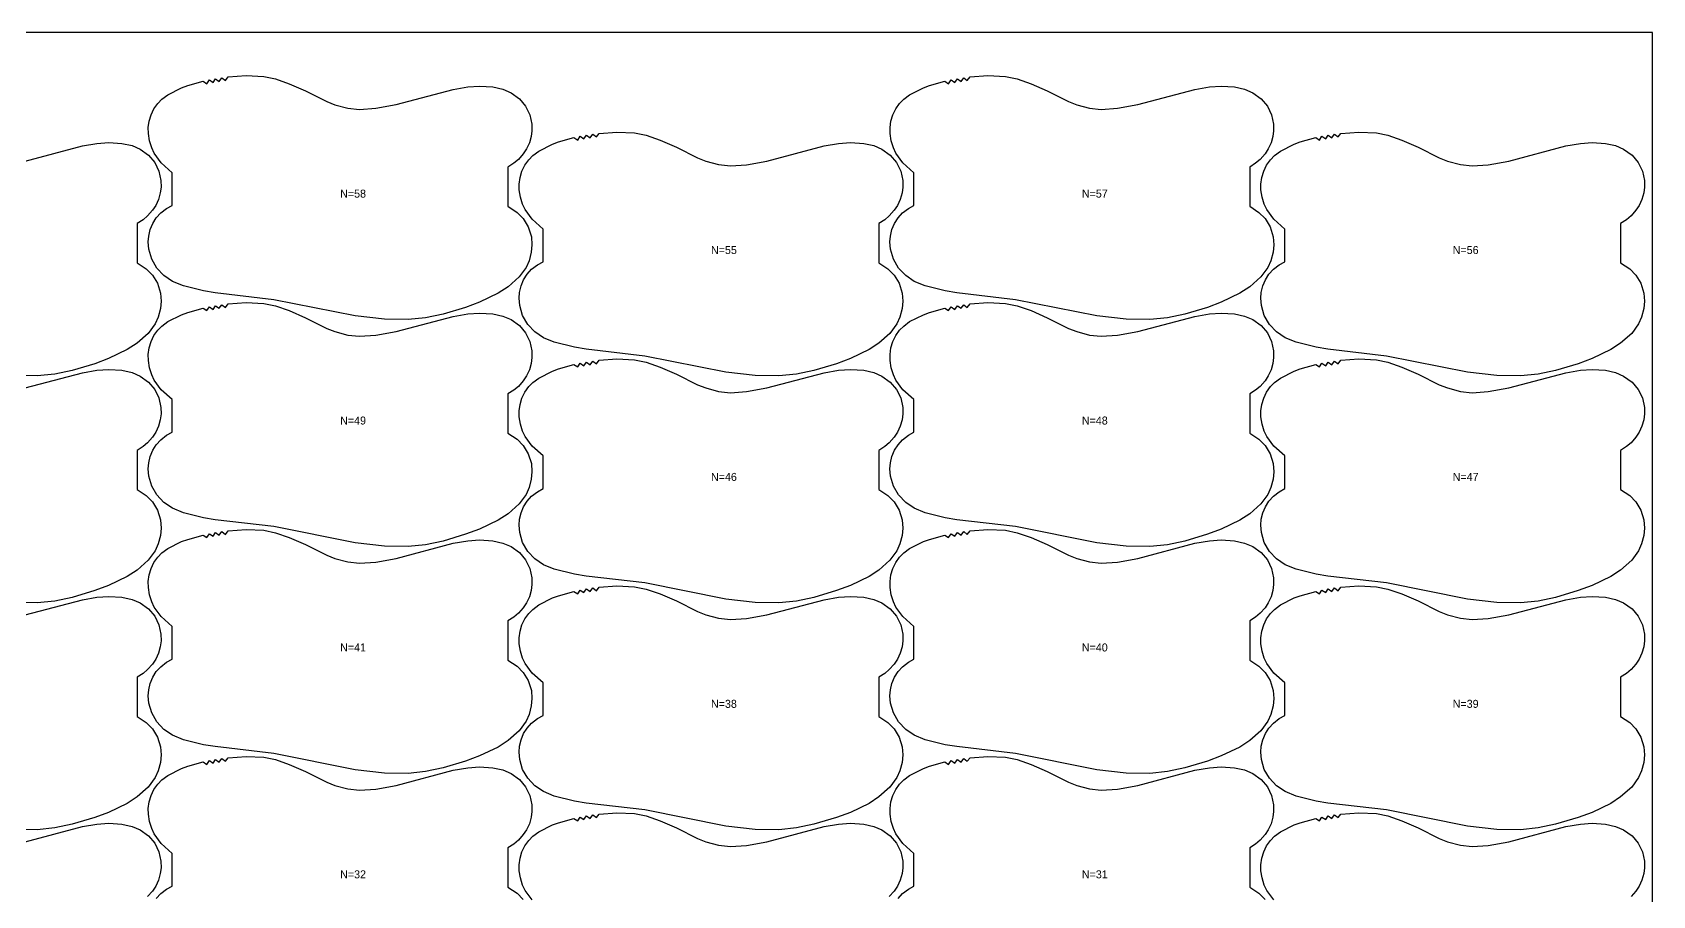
# Model space of a CAD drawing. Header units: inches. Extents: x -54 to 1970, y 0 to 1070.
# Drawn here: x 958 to 1970, y 531 to 1070 of the extents above; entities that cross this region are included whole.
import ezdxf

# ---------------------------------------------------------------- set-up
doc = ezdxf.new("R2010")
doc.units = ezdxf.units.IN

msp = doc.modelspace()

# ---------------------------------------------------------------- linework, layer by layer
at = {"layer": '1'}
for points in [[(0, 0), (1970, 0), (1970, 1070), (0, 1070), (0, 0)], [(1054.889, 1036.7755), (1064.514, 1039.4773), (1066.889, 1037.9631), (1068.423, 1040.3256), (1070.747, 1038.7337), (1072.358, 1041.0446), (1074.633, 1039.381), (1076.312, 1041.647), (1078.553, 1039.932), (1080.278, 1042.1659), (1091.376, 1042.9878), (1102.434, 1042.4703), (1109.66, 1040.9869), (1118.374, 1037.9426), (1128.535, 1033.5329), (1141.718, 1026.8744), (1146.872, 1024.8505), (1154.897, 1022.719), (1162.231, 1021.9127), (1172.352, 1022.5852), (1185.068, 1024.8838), (1220.766, 1034.327), (1229.857, 1035.918), (1237.221, 1036.4164), (1245.511, 1035.9145), (1251.807, 1034.5011), (1256.888, 1032.3197), (1262.131, 1028.5679), (1265.991, 1023.9929), (1268.606, 1018.6103), (1269.857, 1012.7553), (1269.921, 1008.6049), (1269.444, 1004.9441), (1268.315, 1000.9515), (1266.568, 997.1884), (1264.549, 994.098), (1261.495, 990.6431), (1258.684, 988.2507), (1254.972, 985.8727), (1254.972, 961.3749), (1260.674, 957.6044), (1264.547, 953.6696), (1267.656, 948.549), (1269.571, 942.3958), (1269.972, 937.3423), (1269.548, 932.7502), (1268.13, 927.4006), (1266.234, 923.1944), (1261.905, 917.2399), (1255.015, 911.1106), (1248.839, 907.0729), (1237.171, 901.5177), (1228.535, 898.2653), (1214.381, 894.0509), (1203.548, 891.7425), (1192.536, 890.606), (1177.772, 890.8541), (1159.427, 892.895), (1108.736, 903.0394), (1072.061, 907.3285), (1064.774, 908.5191), (1052.245, 911.6815), (1045.419, 914.4627), (1040.085, 918.0925), (1035.662, 922.7874), (1032.412, 928.3568), (1030.602, 934.542), (1030.24, 939.1403), (1030.521, 942.8191), (1031.46, 946.8615), (1033.057, 950.6908), (1035.286, 954.19), (1038.08, 957.2573), (1041.734, 960.069), (1045.24, 961.9618), (1045.24, 982.3899), (1038.306, 988.5505), (1033.977, 994.505), (1032.409, 997.847), (1031.03, 1002.2514), (1030.323, 1006.808), (1030.276, 1010.4991), (1030.818, 1014.6118), (1032.015, 1018.5842), (1033.84, 1022.3144), (1036.248, 1025.6956), (1038.834, 1028.3194), (1042.53, 1031.0815), (1051.128, 1035.4165), (1054.889, 1036.7755)], [(1518.241, 1036.7755), (1527.866, 1039.4773), (1530.241, 1037.9631), (1531.775, 1040.3256), (1534.099, 1038.7337), (1535.71, 1041.0446), (1537.985, 1039.381), (1539.664, 1041.647), (1541.905, 1039.932), (1543.63, 1042.1659), (1554.728, 1042.9878), (1565.786, 1042.4703), (1573.012, 1040.9869), (1581.726, 1037.9426), (1591.887, 1033.5329), (1605.07, 1026.8744), (1610.224, 1024.8505), (1618.249, 1022.719), (1625.583, 1021.9127), (1635.704, 1022.5852), (1648.42, 1024.8838), (1684.118, 1034.327), (1693.209, 1035.918), (1700.573, 1036.4164), (1708.863, 1035.9145), (1715.159, 1034.5011), (1720.24, 1032.3197), (1725.483, 1028.5679), (1729.343, 1023.9929), (1731.958, 1018.6103), (1733.209, 1012.7553), (1733.273, 1008.6049), (1732.796, 1004.9441), (1731.667, 1000.9515), (1729.92, 997.1884), (1727.901, 994.098), (1724.847, 990.6431), (1722.036, 988.2507), (1718.324, 985.8727), (1718.324, 961.3749), (1724.026, 957.6044), (1727.899, 953.6696), (1731.008, 948.549), (1732.923, 942.3958), (1733.324, 937.3423), (1732.9, 932.7502), (1731.482, 927.4006), (1729.586, 923.1944), (1725.257, 917.2399), (1718.367, 911.1106), (1712.191, 907.0729), (1700.523, 901.5177), (1691.887, 898.2653), (1677.733, 894.0509), (1666.9, 891.7425), (1655.888, 890.606), (1641.124, 890.8541), (1622.779, 892.895), (1572.088, 903.0394), (1535.413, 907.3285), (1528.126, 908.5191), (1515.597, 911.6815), (1508.771, 914.4627), (1503.437, 918.0925), (1499.015, 922.7874), (1495.765, 928.3568), (1493.954, 934.542), (1493.592, 939.1403), (1493.873, 942.8191), (1494.812, 946.8615), (1496.409, 950.6908), (1498.638, 954.19), (1501.432, 957.2573), (1505.086, 960.069), (1508.592, 961.9618), (1508.592, 982.3899), (1501.658, 988.5505), (1497.329, 994.505), (1495.761, 997.847), (1494.382, 1002.2514), (1493.675, 1006.808), (1493.628, 1010.4991), (1494.17, 1014.6118), (1495.367, 1018.5842), (1497.192, 1022.3144), (1499.6, 1025.6956), (1502.186, 1028.3194), (1505.882, 1031.0815), (1514.48, 1035.4165), (1518.241, 1036.7755)], [(1286.565, 1001.5555), (1296.19, 1004.2573), (1298.565, 1002.7431), (1300.099, 1005.1056), (1302.423, 1003.5137), (1304.034, 1005.8246), (1306.309, 1004.161), (1307.988, 1006.427), (1310.229, 1004.712), (1311.954, 1006.9459), (1323.052, 1007.7678), (1334.11, 1007.2503), (1341.336, 1005.7669), (1350.05, 1002.7226), (1360.211, 998.3129), (1373.394, 991.6544), (1378.548, 989.6305), (1386.573, 987.499), (1393.907, 986.6927), (1404.028, 987.3652), (1416.744, 989.6638), (1452.442, 999.107), (1461.533, 1000.698), (1468.897, 1001.1964), (1477.187, 1000.6945), (1483.483, 999.2811), (1488.564, 997.0997), (1493.807, 993.3479), (1497.667, 988.7729), (1500.282, 983.3903), (1501.533, 977.5353), (1501.597, 973.3849), (1501.12, 969.7241), (1499.991, 965.7315), (1498.244, 961.9684), (1496.225, 958.878), (1493.171, 955.4231), (1490.36, 953.0307), (1486.648, 950.6527), (1486.648, 926.1549), (1492.35, 922.3844), (1496.223, 918.4496), (1499.332, 913.329), (1501.247, 907.1758), (1501.648, 902.1223), (1501.224, 897.5302), (1499.806, 892.1806), (1497.91, 887.9744), (1493.581, 882.0199), (1486.691, 875.8906), (1480.515, 871.8529), (1468.847, 866.2977), (1460.211, 863.0453), (1446.057, 858.8309), (1435.224, 856.5225), (1424.212, 855.386), (1409.448, 855.6341), (1391.103, 857.675), (1340.412, 867.8194), (1303.737, 872.1085), (1296.45, 873.2991), (1283.921, 876.4615), (1277.095, 879.2427), (1271.761, 882.8725), (1267.339, 887.5674), (1264.089, 893.1368), (1262.278, 899.322), (1261.916, 903.9203), (1262.197, 907.5991), (1263.136, 911.6415), (1264.733, 915.4708), (1266.962, 918.97), (1269.756, 922.0373), (1273.41, 924.849), (1276.916, 926.7418), (1276.916, 947.1699), (1269.982, 953.3305), (1265.653, 959.285), (1264.085, 962.627), (1262.706, 967.0314), (1261.999, 971.588), (1261.952, 975.2791), (1262.494, 979.3918), (1263.691, 983.3642), (1265.516, 987.0944), (1267.924, 990.4756), (1270.51, 993.0994), (1274.206, 995.8615), (1282.804, 1000.1965), (1286.565, 1001.5555)], [(1749.917, 1001.5555), (1759.542, 1004.2573), (1761.917, 1002.7431), (1763.451, 1005.1056), (1765.775, 1003.5137), (1767.386, 1005.8246), (1769.661, 1004.161), (1771.34, 1006.427), (1773.581, 1004.712), (1775.306, 1006.9459), (1786.404, 1007.7678), (1797.462, 1007.2503), (1804.688, 1005.7669), (1813.402, 1002.7226), (1823.563, 998.3129), (1836.746, 991.6544), (1841.9, 989.6305), (1849.925, 987.499), (1857.259, 986.6927), (1867.38, 987.3652), (1880.096, 989.6638), (1915.794, 999.107), (1924.885, 1000.698), (1932.249, 1001.1964), (1940.539, 1000.6945), (1946.835, 999.2811), (1951.916, 997.0997), (1957.159, 993.3479), (1961.019, 988.7729), (1963.634, 983.3903), (1964.885, 977.5353), (1964.949, 973.3849), (1964.472, 969.7241), (1963.343, 965.7315), (1961.596, 961.9684), (1959.577, 958.878), (1956.523, 955.4231), (1953.712, 953.0307), (1950, 950.6527), (1950, 926.1549), (1955.702, 922.3844), (1959.575, 918.4496), (1962.684, 913.329), (1964.599, 907.1758), (1965, 902.1223), (1964.576, 897.5302), (1963.158, 892.1806), (1961.262, 887.9744), (1956.933, 882.0199), (1950.043, 875.8906), (1943.867, 871.8529), (1932.199, 866.2977), (1923.563, 863.0453), (1909.409, 858.8309), (1898.576, 856.5225), (1887.564, 855.386), (1872.8, 855.6341), (1854.455, 857.675), (1803.764, 867.8194), (1767.089, 872.1085), (1759.802, 873.2991), (1747.273, 876.4615), (1740.447, 879.2427), (1735.113, 882.8725), (1730.691, 887.5674), (1727.441, 893.1368), (1725.63, 899.322), (1725.268, 903.9203), (1725.549, 907.5991), (1726.488, 911.6415), (1728.085, 915.4708), (1730.314, 918.97), (1733.108, 922.0373), (1736.762, 924.849), (1740.268, 926.7418), (1740.268, 947.1699), (1733.334, 953.3305), (1729.005, 959.285), (1727.437, 962.627), (1726.058, 967.0314), (1725.351, 971.588), (1725.304, 975.2791), (1725.846, 979.3918), (1727.043, 983.3642), (1728.868, 987.0944), (1731.276, 990.4756), (1733.862, 993.0994), (1737.558, 995.8615), (1746.156, 1000.1965), (1749.917, 1001.5555)], [(1054.889, 895.0445), (1064.514, 897.7463), (1066.889, 896.2321), (1068.423, 898.5946), (1070.747, 897.0027), (1072.358, 899.3136), (1074.633, 897.65), (1076.312, 899.916), (1078.553, 898.201), (1080.278, 900.4349), (1091.376, 901.2568), (1102.434, 900.7393), (1109.66, 899.2559), (1118.374, 896.2116), (1128.535, 891.8019), (1141.718, 885.1434), (1146.872, 883.1195), (1154.897, 880.988), (1162.231, 880.1817), (1172.352, 880.8542), (1185.068, 883.1528), (1220.766, 892.596), (1229.857, 894.187), (1237.221, 894.6854), (1245.511, 894.1835), (1251.807, 892.7701), (1256.888, 890.5887), (1262.131, 886.8369), (1265.991, 882.2619), (1268.606, 876.8793), (1269.857, 871.0243), (1269.921, 866.8739), (1269.444, 863.2131), (1268.315, 859.2205), (1266.568, 855.4574), (1264.549, 852.367), (1261.495, 848.9121), (1258.684, 846.5197), (1254.972, 844.1417), (1254.972, 819.6439), (1260.674, 815.8734), (1264.547, 811.9386), (1267.656, 806.818), (1269.571, 800.6648), (1269.972, 795.6113), (1269.548, 791.0192), (1268.13, 785.6696), (1266.234, 781.4634), (1261.905, 775.5089), (1255.015, 769.3796), (1248.839, 765.3419), (1237.171, 759.7867), (1228.535, 756.5343), (1214.381, 752.3199), (1203.548, 750.0115), (1192.536, 748.875), (1177.772, 749.1231), (1159.427, 751.164), (1108.736, 761.3084), (1072.061, 765.5975), (1064.774, 766.7881), (1052.245, 769.9505), (1045.419, 772.7317), (1040.085, 776.3615), (1035.662, 781.0564), (1032.412, 786.6258), (1030.602, 792.811), (1030.24, 797.4093), (1030.521, 801.0881), (1031.46, 805.1305), (1033.057, 808.9598), (1035.286, 812.459), (1038.08, 815.5263), (1041.734, 818.338), (1045.24, 820.2308), (1045.24, 840.6589), (1038.306, 846.8195), (1033.977, 852.774), (1032.409, 856.116), (1031.03, 860.5204), (1030.323, 865.077), (1030.276, 868.7681), (1030.818, 872.8808), (1032.015, 876.8532), (1033.84, 880.5834), (1036.248, 883.9646), (1038.834, 886.5884), (1042.53, 889.3505), (1051.128, 893.6855), (1054.889, 895.0445)], [(1518.241, 895.0445), (1527.866, 897.7463), (1530.241, 896.2321), (1531.775, 898.5946), (1534.099, 897.0027), (1535.71, 899.3136), (1537.985, 897.65), (1539.664, 899.916), (1541.905, 898.201), (1543.63, 900.4349), (1554.728, 901.2568), (1565.786, 900.7393), (1573.012, 899.2559), (1581.726, 896.2116), (1591.887, 891.8019), (1605.07, 885.1434), (1610.224, 883.1195), (1618.249, 880.988), (1625.583, 880.1817), (1635.704, 880.8542), (1648.42, 883.1528), (1684.118, 892.596), (1693.209, 894.187), (1700.573, 894.6854), (1708.863, 894.1835), (1715.159, 892.7701), (1720.24, 890.5887), (1725.483, 886.8369), (1729.343, 882.2619), (1731.958, 876.8793), (1733.209, 871.0243), (1733.273, 866.8739), (1732.796, 863.2131), (1731.667, 859.2205), (1729.92, 855.4574), (1727.901, 852.367), (1724.847, 848.9121), (1722.036, 846.5197), (1718.324, 844.1417), (1718.324, 819.6439), (1724.026, 815.8734), (1727.899, 811.9386), (1731.008, 806.818), (1732.923, 800.6648), (1733.324, 795.6113), (1732.9, 791.0192), (1731.482, 785.6696), (1729.586, 781.4634), (1725.257, 775.5089), (1718.367, 769.3796), (1712.191, 765.3419), (1700.523, 759.7867), (1691.887, 756.5343), (1677.733, 752.3199), (1666.9, 750.0115), (1655.888, 748.875), (1641.124, 749.1231), (1622.779, 751.164), (1572.088, 761.3084), (1535.413, 765.5975), (1528.126, 766.7881), (1515.597, 769.9505), (1508.771, 772.7317), (1503.437, 776.3615), (1499.015, 781.0564), (1495.765, 786.6258), (1493.954, 792.811), (1493.592, 797.4093), (1493.873, 801.0881), (1494.812, 805.1305), (1496.409, 808.9598), (1498.638, 812.459), (1501.432, 815.5263), (1505.086, 818.338), (1508.592, 820.2308), (1508.592, 840.6589), (1501.658, 846.8195), (1497.329, 852.774), (1495.761, 856.116), (1494.382, 860.5204), (1493.675, 865.077), (1493.628, 868.7681), (1494.17, 872.8808), (1495.367, 876.8532), (1497.192, 880.5834), (1499.6, 883.9646), (1502.186, 886.5884), (1505.882, 889.3505), (1514.48, 893.6855), (1518.241, 895.0445)], [(1286.565, 859.8245), (1296.19, 862.5263), (1298.565, 861.0121), (1300.099, 863.3746), (1302.423, 861.7827), (1304.034, 864.0936), (1306.309, 862.43), (1307.988, 864.696), (1310.229, 862.981), (1311.954, 865.2149), (1323.052, 866.0368), (1334.11, 865.5193), (1341.336, 864.0359), (1350.05, 860.9916), (1360.211, 856.5819), (1373.394, 849.9234), (1378.548, 847.8995), (1386.573, 845.768), (1393.907, 844.9617), (1404.028, 845.6342), (1416.744, 847.9328), (1452.442, 857.376), (1461.533, 858.967), (1468.897, 859.4654), (1477.187, 858.9635), (1483.483, 857.5501), (1488.564, 855.3687), (1493.807, 851.6169), (1497.667, 847.0419), (1500.282, 841.6593), (1501.533, 835.8043), (1501.597, 831.6539), (1501.12, 827.9931), (1499.991, 824.0005), (1498.244, 820.2374), (1496.225, 817.147), (1493.171, 813.6921), (1490.36, 811.2997), (1486.648, 808.9217), (1486.648, 784.4239), (1492.35, 780.6534), (1496.223, 776.7186), (1499.332, 771.598), (1501.247, 765.4448), (1501.648, 760.3913), (1501.224, 755.7992), (1499.806, 750.4496), (1497.91, 746.2434), (1493.581, 740.2889), (1486.691, 734.1596), (1480.515, 730.1219), (1468.847, 724.5667), (1460.211, 721.3143), (1446.057, 717.0999), (1435.224, 714.7915), (1424.212, 713.655), (1409.448, 713.9031), (1391.103, 715.944), (1340.412, 726.0884), (1303.737, 730.3775), (1296.45, 731.5681), (1283.921, 734.7305), (1277.095, 737.5117), (1271.761, 741.1415), (1267.339, 745.8364), (1264.089, 751.4058), (1262.278, 757.591), (1261.916, 762.1893), (1262.197, 765.8681), (1263.136, 769.9105), (1264.733, 773.7398), (1266.962, 777.239), (1269.756, 780.3063), (1273.41, 783.118), (1276.916, 785.0108), (1276.916, 805.4389), (1269.982, 811.5995), (1265.653, 817.554), (1264.085, 820.896), (1262.706, 825.3004), (1261.999, 829.857), (1261.952, 833.5481), (1262.494, 837.6608), (1263.691, 841.6332), (1265.516, 845.3634), (1267.924, 848.7446), (1270.51, 851.3684), (1274.206, 854.1305), (1282.804, 858.4655), (1286.565, 859.8245)], [(1749.917, 859.8245), (1759.542, 862.5263), (1761.917, 861.0121), (1763.451, 863.3746), (1765.775, 861.7827), (1767.386, 864.0936), (1769.661, 862.43), (1771.34, 864.696), (1773.581, 862.981), (1775.306, 865.2149), (1786.404, 866.0368), (1797.462, 865.5193), (1804.688, 864.0359), (1813.402, 860.9916), (1823.563, 856.5819), (1836.746, 849.9234), (1841.9, 847.8995), (1849.925, 845.768), (1857.259, 844.9617), (1867.38, 845.6342), (1880.096, 847.9328), (1915.794, 857.376), (1924.885, 858.967), (1932.249, 859.4654), (1940.539, 858.9635), (1946.835, 857.5501), (1951.916, 855.3687), (1957.159, 851.6169), (1961.019, 847.0419), (1963.634, 841.6593), (1964.885, 835.8043), (1964.949, 831.6539), (1964.472, 827.9931), (1963.343, 824.0005), (1961.596, 820.2374), (1959.577, 817.147), (1956.523, 813.6921), (1953.712, 811.2997), (1950, 808.9217), (1950, 784.4239), (1955.702, 780.6534), (1959.575, 776.7186), (1962.684, 771.598), (1964.599, 765.4448), (1965, 760.3913), (1964.576, 755.7992), (1963.158, 750.4496), (1961.262, 746.2434), (1956.933, 740.2889), (1950.043, 734.1596), (1943.867, 730.1219), (1932.199, 724.5667), (1923.563, 721.3143), (1909.409, 717.0999), (1898.576, 714.7915), (1887.564, 713.655), (1872.8, 713.9031), (1854.455, 715.944), (1803.764, 726.0884), (1767.089, 730.3775), (1759.802, 731.5681), (1747.273, 734.7305), (1740.447, 737.5117), (1735.113, 741.1415), (1730.691, 745.8364), (1727.441, 751.4058), (1725.63, 757.591), (1725.268, 762.1893), (1725.549, 765.8681), (1726.488, 769.9105), (1728.085, 773.7398), (1730.314, 777.239), (1733.108, 780.3063), (1736.762, 783.118), (1740.268, 785.0108), (1740.268, 805.4389), (1733.334, 811.5995), (1729.005, 817.554), (1727.437, 820.896), (1726.058, 825.3004), (1725.351, 829.857), (1725.304, 833.5481), (1725.846, 837.6608), (1727.043, 841.6332), (1728.868, 845.3634), (1731.276, 848.7446), (1733.862, 851.3684), (1737.558, 854.1305), (1746.156, 858.4655), (1749.917, 859.8245)], [(1054.889, 753.3135), (1064.514, 756.0153), (1066.889, 754.5011), (1068.423, 756.8636), (1070.747, 755.2717), (1072.358, 757.5826), (1074.633, 755.919), (1076.312, 758.185), (1078.553, 756.47), (1080.278, 758.7039), (1091.376, 759.5258), (1102.434, 759.0083), (1109.66, 757.5249), (1118.374, 754.4806), (1128.535, 750.0709), (1141.718, 743.4124), (1146.872, 741.3885), (1154.897, 739.257), (1162.231, 738.4507), (1172.352, 739.1232), (1185.068, 741.4218), (1220.766, 750.865), (1229.857, 752.456), (1237.221, 752.9544), (1245.511, 752.4525), (1251.807, 751.0391), (1256.888, 748.8577), (1262.131, 745.1059), (1265.991, 740.5309), (1268.606, 735.1483), (1269.857, 729.2933), (1269.921, 725.1429), (1269.444, 721.4821), (1268.315, 717.4895), (1266.568, 713.7264), (1264.549, 710.636), (1261.495, 707.1811), (1258.684, 704.7887), (1254.972, 702.4107), (1254.972, 677.9129), (1260.674, 674.1424), (1264.547, 670.2076), (1267.656, 665.087), (1269.571, 658.9338), (1269.972, 653.8803), (1269.548, 649.2882), (1268.13, 643.9386), (1266.234, 639.7324), (1261.905, 633.7779), (1255.015, 627.6486), (1248.839, 623.6109), (1237.171, 618.0557), (1228.535, 614.8033), (1214.381, 610.5889), (1203.548, 608.2805), (1192.536, 607.144), (1177.772, 607.3921), (1159.427, 609.433), (1108.736, 619.5774), (1072.061, 623.8665), (1064.774, 625.0571), (1052.245, 628.2195), (1045.419, 631.0007), (1040.085, 634.6305), (1035.662, 639.3254), (1032.412, 644.8948), (1030.602, 651.08), (1030.24, 655.6783), (1030.521, 659.3571), (1031.46, 663.3995), (1033.057, 667.2288), (1035.286, 670.728), (1038.08, 673.7953), (1041.734, 676.607), (1045.24, 678.4998), (1045.24, 698.9279), (1038.306, 705.0885), (1033.977, 711.043), (1032.409, 714.385), (1031.03, 718.7894), (1030.323, 723.346), (1030.276, 727.0371), (1030.818, 731.1498), (1032.015, 735.1222), (1033.84, 738.8524), (1036.248, 742.2336), (1038.834, 744.8574), (1042.53, 747.6195), (1051.128, 751.9545), (1054.889, 753.3135)], [(1518.241, 753.3135), (1527.866, 756.0153), (1530.241, 754.5011), (1531.775, 756.8636), (1534.099, 755.2717), (1535.71, 757.5826), (1537.985, 755.919), (1539.664, 758.185), (1541.905, 756.47), (1543.63, 758.7039), (1554.728, 759.5258), (1565.786, 759.0083), (1573.012, 757.5249), (1581.726, 754.4806), (1591.887, 750.0709), (1605.07, 743.4124), (1610.224, 741.3885), (1618.249, 739.257), (1625.583, 738.4507), (1635.704, 739.1232), (1648.42, 741.4218), (1684.118, 750.865), (1693.209, 752.456), (1700.573, 752.9544), (1708.863, 752.4525), (1715.159, 751.0391), (1720.24, 748.8577), (1725.483, 745.1059), (1729.343, 740.5309), (1731.958, 735.1483), (1733.209, 729.2933), (1733.273, 725.1429), (1732.796, 721.4821), (1731.667, 717.4895), (1729.92, 713.7264), (1727.901, 710.636), (1724.847, 707.1811), (1722.036, 704.7887), (1718.324, 702.4107), (1718.324, 677.9129), (1724.026, 674.1424), (1727.899, 670.2076), (1731.008, 665.087), (1732.923, 658.9338), (1733.324, 653.8803), (1732.9, 649.2882), (1731.482, 643.9386), (1729.586, 639.7324), (1725.257, 633.7779), (1718.367, 627.6486), (1712.191, 623.6109), (1700.523, 618.0557), (1691.887, 614.8033), (1677.733, 610.5889), (1666.9, 608.2805), (1655.888, 607.144), (1641.124, 607.3921), (1622.779, 609.433), (1572.088, 619.5774), (1535.413, 623.8665), (1528.126, 625.0571), (1515.597, 628.2195), (1508.771, 631.0007), (1503.437, 634.6305), (1499.015, 639.3254), (1495.765, 644.8948), (1493.954, 651.08), (1493.592, 655.6783), (1493.873, 659.3571), (1494.812, 663.3995), (1496.409, 667.2288), (1498.638, 670.728), (1501.432, 673.7953), (1505.086, 676.607), (1508.592, 678.4998), (1508.592, 698.9279), (1501.658, 705.0885), (1497.329, 711.043), (1495.761, 714.385), (1494.382, 718.7894), (1493.675, 723.346), (1493.628, 727.0371), (1494.17, 731.1498), (1495.367, 735.1222), (1497.192, 738.8524), (1499.6, 742.2336), (1502.186, 744.8574), (1505.882, 747.6195), (1514.48, 751.9545), (1518.241, 753.3135)], [(1286.565, 718.0935), (1296.19, 720.7953), (1298.565, 719.2811), (1300.099, 721.6436), (1302.423, 720.0517), (1304.034, 722.3626), (1306.309, 720.699), (1307.988, 722.965), (1310.229, 721.25), (1311.954, 723.4839), (1323.052, 724.3058), (1334.11, 723.7883), (1341.336, 722.3049), (1350.05, 719.2606), (1360.211, 714.8509), (1373.394, 708.1924), (1378.548, 706.1685), (1386.573, 704.037), (1393.907, 703.2307), (1404.028, 703.9032), (1416.744, 706.2018), (1452.442, 715.645), (1461.533, 717.236), (1468.897, 717.7344), (1477.187, 717.2325), (1483.483, 715.8191), (1488.564, 713.6377), (1493.807, 709.8859), (1497.667, 705.3109), (1500.282, 699.9283), (1501.533, 694.0733), (1501.597, 689.9229), (1501.12, 686.2621), (1499.991, 682.2695), (1498.244, 678.5064), (1496.225, 675.416), (1493.171, 671.9611), (1490.36, 669.5687), (1486.648, 667.1907), (1486.648, 642.6929), (1492.35, 638.9224), (1496.223, 634.9876), (1499.332, 629.867), (1501.247, 623.7138), (1501.648, 618.6603), (1501.224, 614.0682), (1499.806, 608.7186), (1497.91, 604.5124), (1493.581, 598.5579), (1486.691, 592.4286), (1480.515, 588.3909), (1468.847, 582.8357), (1460.211, 579.5833), (1446.057, 575.3689), (1435.224, 573.0605), (1424.212, 571.924), (1409.448, 572.1721), (1391.103, 574.213), (1340.412, 584.3574), (1303.737, 588.6465), (1296.45, 589.8371), (1283.921, 592.9995), (1277.095, 595.7807), (1271.761, 599.4105), (1267.339, 604.1054), (1264.089, 609.6748), (1262.278, 615.86), (1261.916, 620.4583), (1262.197, 624.1371), (1263.136, 628.1795), (1264.733, 632.0088), (1266.962, 635.508), (1269.756, 638.5753), (1273.41, 641.387), (1276.916, 643.2798), (1276.916, 663.7079), (1269.982, 669.8685), (1265.653, 675.823), (1264.085, 679.165), (1262.706, 683.5694), (1261.999, 688.126), (1261.952, 691.8171), (1262.494, 695.9298), (1263.691, 699.9022), (1265.516, 703.6324), (1267.924, 707.0136), (1270.51, 709.6374), (1274.206, 712.3995), (1282.804, 716.7345), (1286.565, 718.0935)], [(1749.917, 718.0935), (1759.542, 720.7953), (1761.917, 719.2811), (1763.451, 721.6436), (1765.775, 720.0517), (1767.386, 722.3626), (1769.661, 720.699), (1771.34, 722.965), (1773.581, 721.25), (1775.306, 723.4839), (1786.404, 724.3058), (1797.462, 723.7883), (1804.688, 722.3049), (1813.402, 719.2606), (1823.563, 714.8509), (1836.746, 708.1924), (1841.9, 706.1685), (1849.925, 704.037), (1857.259, 703.2307), (1867.38, 703.9032), (1880.096, 706.2018), (1915.794, 715.645), (1924.885, 717.236), (1932.249, 717.7344), (1940.539, 717.2325), (1946.835, 715.8191), (1951.916, 713.6377), (1957.159, 709.8859), (1961.019, 705.3109), (1963.634, 699.9283), (1964.885, 694.0733), (1964.949, 689.9229), (1964.472, 686.2621), (1963.343, 682.2695), (1961.596, 678.5064), (1959.577, 675.416), (1956.523, 671.9611), (1953.712, 669.5687), (1950, 667.1907), (1950, 642.6929), (1955.702, 638.9224), (1959.575, 634.9876), (1962.684, 629.867), (1964.599, 623.7138), (1965, 618.6603), (1964.576, 614.0682), (1963.158, 608.7186), (1961.262, 604.5124), (1956.933, 598.5579), (1950.043, 592.4286), (1943.867, 588.3909), (1932.199, 582.8357), (1923.563, 579.5833), (1909.409, 575.3689), (1898.576, 573.0605), (1887.564, 571.924), (1872.8, 572.1721), (1854.455, 574.213), (1803.764, 584.3574), (1767.089, 588.6465), (1759.802, 589.8371), (1747.273, 592.9995), (1740.447, 595.7807), (1735.113, 599.4105), (1730.691, 604.1054), (1727.441, 609.6748), (1725.63, 615.86), (1725.268, 620.4583), (1725.549, 624.1371), (1726.488, 628.1795), (1728.085, 632.0088), (1730.314, 635.508), (1733.108, 638.5753), (1736.762, 641.387), (1740.268, 643.2798), (1740.268, 663.7079), (1733.334, 669.8685), (1729.005, 675.823), (1727.437, 679.165), (1726.058, 683.5694), (1725.351, 688.126), (1725.304, 691.8171), (1725.846, 695.9298), (1727.043, 699.9022), (1728.868, 703.6324), (1731.276, 707.0136), (1733.862, 709.6374), (1737.558, 712.3995), (1746.156, 716.7345), (1749.917, 718.0935)]]:
    msp.add_lwpolyline(points, close=True, dxfattribs=at)
for points in [[(953.392, 989.6638), (989.09, 999.107), (998.181, 1000.698), (1005.545, 1001.1964), (1013.835, 1000.6945), (1020.131, 999.2811), (1025.212, 997.0997), (1030.455, 993.3479), (1034.315, 988.7729), (1036.93, 983.3903), (1038.181, 977.5353), (1038.245, 973.3849), (1037.768, 969.7241), (1036.639, 965.7315), (1034.892, 961.9684), (1032.873, 958.878), (1029.819, 955.4231), (1027.008, 953.0307), (1023.296, 950.6527), (1023.296, 926.1549), (1028.998, 922.3844), (1032.871, 918.4496), (1035.98, 913.329), (1037.895, 907.1758), (1038.296, 902.1223), (1037.872, 897.5302), (1036.454, 892.1806), (1034.558, 887.9744), (1030.229, 882.0199), (1023.339, 875.8906), (1017.163, 871.8529), (1005.495, 866.2977), (996.859, 863.0453), (982.705, 858.8309), (971.872, 856.5225), (960.86, 855.386), (946.096, 855.6341)], [(953.392, 847.9328), (989.09, 857.376), (998.181, 858.967), (1005.545, 859.4654), (1013.835, 858.9635), (1020.131, 857.5501), (1025.212, 855.3687), (1030.455, 851.6169), (1034.315, 847.0419), (1036.93, 841.6593), (1038.181, 835.8043), (1038.245, 831.6539), (1037.768, 827.9931), (1036.639, 824.0005), (1034.892, 820.2374), (1032.873, 817.147), (1029.819, 813.6921), (1027.008, 811.2997), (1023.296, 808.9217), (1023.296, 784.4239), (1028.998, 780.6534), (1032.871, 776.7186), (1035.98, 771.598), (1037.895, 765.4448), (1038.296, 760.3913), (1037.872, 755.7992), (1036.454, 750.4496), (1034.558, 746.2434), (1030.229, 740.2889), (1023.339, 734.1596), (1017.163, 730.1219), (1005.495, 724.5667), (996.859, 721.3143), (982.705, 717.0999), (971.872, 714.7915), (960.86, 713.655), (946.096, 713.9031)], [(953.392, 706.2018), (989.09, 715.645), (998.181, 717.236), (1005.545, 717.7344), (1013.835, 717.2325), (1020.131, 715.8191), (1025.212, 713.6377), (1030.455, 709.8859), (1034.315, 705.3109), (1036.93, 699.9283), (1038.181, 694.0733), (1038.245, 689.9229), (1037.768, 686.2621), (1036.639, 682.2695), (1034.892, 678.5064), (1032.873, 675.416), (1029.819, 671.9611), (1027.008, 669.5687), (1023.296, 667.1907), (1023.296, 642.6929), (1028.998, 638.9224), (1032.871, 634.9876), (1035.98, 629.867), (1037.895, 623.7138), (1038.296, 618.6603), (1037.872, 614.0682), (1036.454, 608.7186), (1034.558, 604.5124), (1030.229, 598.5579), (1023.339, 592.4286), (1017.163, 588.3909), (1005.495, 582.8357), (996.859, 579.5833), (982.705, 575.3689), (971.872, 573.0605), (960.86, 571.924), (946.096, 572.1721)], [(1035.286, 528.997), (1038.08, 532.0643), (1041.734, 534.876), (1045.24, 536.7688), (1045.24, 557.1969), (1038.306, 563.3575), (1033.977, 569.312), (1032.409, 572.654), (1031.03, 577.0584), (1030.323, 581.615), (1030.276, 585.3061), (1030.818, 589.4188), (1032.015, 593.3912), (1033.84, 597.1214), (1036.248, 600.5026), (1038.834, 603.1264), (1042.53, 605.8885), (1051.128, 610.2235), (1054.889, 611.5825), (1054.889, 611.5825), (1064.514, 614.2843), (1066.889, 612.7701), (1068.423, 615.1326), (1070.747, 613.5407), (1072.358, 615.8516), (1074.633, 614.188), (1076.312, 616.454), (1078.553, 614.739), (1080.278, 616.9729), (1091.376, 617.7948), (1102.434, 617.2773), (1109.66, 615.7939), (1118.374, 612.7496), (1128.535, 608.3399), (1141.718, 601.6814), (1146.872, 599.6575), (1154.897, 597.526), (1162.231, 596.7197), (1172.352, 597.3922), (1185.068, 599.6908), (1220.766, 609.134), (1229.857, 610.725), (1237.221, 611.2234), (1245.511, 610.7215), (1251.807, 609.3081), (1256.888, 607.1267), (1262.131, 603.3749), (1265.991, 598.7999), (1268.606, 593.4173), (1269.857, 587.5623), (1269.921, 583.4119), (1269.444, 579.7511), (1268.315, 575.7585), (1266.568, 571.9954), (1264.549, 568.905), (1261.495, 565.4501), (1258.684, 563.0577), (1254.972, 560.6797), (1254.972, 536.1819), (1260.674, 532.4114), (1264.547, 528.4766)], [(1498.638, 528.997), (1501.432, 532.0643), (1505.086, 534.876), (1508.592, 536.7688), (1508.592, 557.1969), (1501.658, 563.3575), (1497.329, 569.312), (1495.761, 572.654), (1494.382, 577.0584), (1493.675, 581.615), (1493.628, 585.3061), (1494.17, 589.4188), (1495.367, 593.3912), (1497.192, 597.1214), (1499.6, 600.5026), (1502.186, 603.1264), (1505.882, 605.8885), (1514.48, 610.2235), (1518.241, 611.5825), (1518.241, 611.5825), (1527.866, 614.2843), (1530.241, 612.7701), (1531.775, 615.1326), (1534.099, 613.5407), (1535.71, 615.8516), (1537.985, 614.188), (1539.664, 616.454), (1541.905, 614.739), (1543.63, 616.9729), (1554.728, 617.7948), (1565.786, 617.2773), (1573.012, 615.7939), (1581.726, 612.7496), (1591.887, 608.3399), (1605.07, 601.6814), (1610.224, 599.6575), (1618.249, 597.526), (1625.583, 596.7197), (1635.704, 597.3922), (1648.42, 599.6908), (1684.118, 609.134), (1693.209, 610.725), (1700.573, 611.2234), (1708.863, 610.7215), (1715.159, 609.3081), (1720.24, 607.1267), (1725.483, 603.3749), (1729.343, 598.7999), (1731.958, 593.4173), (1733.209, 587.5623), (1733.273, 583.4119), (1732.796, 579.7511), (1731.667, 575.7585), (1729.92, 571.9954), (1727.901, 568.905), (1724.847, 565.4501), (1722.036, 563.0577), (1718.324, 560.6797), (1718.324, 536.1819), (1724.026, 532.4114), (1727.899, 528.4766)], [(1269.982, 528.1375), (1265.653, 534.092), (1264.085, 537.434), (1262.706, 541.8384), (1261.999, 546.395), (1261.952, 550.0861), (1262.494, 554.1988), (1263.691, 558.1712), (1265.516, 561.9014), (1267.924, 565.2826), (1270.51, 567.9064), (1274.206, 570.6685), (1282.804, 575.0035), (1286.565, 576.3625), (1286.565, 576.3625), (1296.19, 579.0643), (1298.565, 577.5501), (1300.099, 579.9126), (1302.423, 578.3207), (1304.034, 580.6316), (1306.309, 578.968), (1307.988, 581.234), (1310.229, 579.519), (1311.954, 581.7529), (1323.052, 582.5748), (1334.11, 582.0573), (1341.336, 580.5739), (1350.05, 577.5296), (1360.211, 573.1199), (1373.394, 566.4614), (1378.548, 564.4375), (1386.573, 562.306), (1393.907, 561.4997), (1404.028, 562.1722), (1416.744, 564.4708), (1452.442, 573.914), (1461.533, 575.505), (1468.897, 576.0034), (1477.187, 575.5015), (1483.483, 574.0881), (1488.564, 571.9067), (1493.807, 568.1549), (1497.667, 563.5799), (1500.282, 558.1973), (1501.533, 552.3423), (1501.597, 548.1919), (1501.12, 544.5311), (1499.991, 540.5385), (1498.244, 536.7754), (1496.225, 533.685), (1493.171, 530.2301)], [(1733.334, 528.1375), (1729.005, 534.092), (1727.437, 537.434), (1726.058, 541.8384), (1725.351, 546.395), (1725.304, 550.0861), (1725.846, 554.1988), (1727.043, 558.1712), (1728.868, 561.9014), (1731.276, 565.2826), (1733.862, 567.9064), (1737.558, 570.6685), (1746.156, 575.0035), (1749.917, 576.3625), (1749.917, 576.3625), (1759.542, 579.0643), (1761.917, 577.5501), (1763.451, 579.9126), (1765.775, 578.3207), (1767.386, 580.6316), (1769.661, 578.968), (1771.34, 581.234), (1773.581, 579.519), (1775.306, 581.7529), (1786.404, 582.5748), (1797.462, 582.0573), (1804.688, 580.5739), (1813.402, 577.5296), (1823.563, 573.1199), (1836.746, 566.4614), (1841.9, 564.4375), (1849.925, 562.306), (1857.259, 561.4997), (1867.38, 562.1722), (1880.096, 564.4708), (1915.794, 573.914), (1924.885, 575.505), (1932.249, 576.0034), (1940.539, 575.5015), (1946.835, 574.0881), (1951.916, 571.9067), (1957.159, 568.1549), (1961.019, 563.5799), (1963.634, 558.1973), (1964.885, 552.3423), (1964.949, 548.1919), (1964.472, 544.5311), (1963.343, 540.5385), (1961.596, 536.7754), (1959.577, 533.685), (1956.523, 530.2301)], [(953.392, 564.4708), (989.09, 573.914), (998.181, 575.505), (1005.545, 576.0034), (1013.835, 575.5015), (1020.131, 574.0881), (1025.212, 571.9067), (1030.455, 568.1549), (1034.315, 563.5799), (1036.93, 558.1973), (1038.181, 552.3423), (1038.245, 548.1919), (1037.768, 544.5311), (1036.639, 540.5385), (1034.892, 536.7754), (1032.873, 533.685), (1029.819, 530.2301)]]:
    msp.add_lwpolyline(points, dxfattribs=at)

# ---------------------------------------------------------------- texts
for s, p in [('N=58', (1150.106, 966.7969)), ('N=57', (1613.458, 966.7969)), ('N=55', (1381.782, 931.5769)), ('N=56', (1845.134, 931.5769)), ('N=49', (1150.106, 825.0659)), ('N=48', (1613.458, 825.0659)), ('N=46', (1381.782, 789.8459)), ('N=47', (1845.134, 789.8459)), ('N=41', (1150.106, 683.3349)), ('N=40', (1613.458, 683.3349)), ('N=38', (1381.782, 648.1149)), ('N=39', (1845.134, 648.1149)), ('N=32', (1150.106, 541.6039)), ('N=31', (1613.458, 541.6039))]:
    msp.add_text(s, height=5, dxfattribs=at).set_placement(p)

doc.saveas('drawing.dxf')
